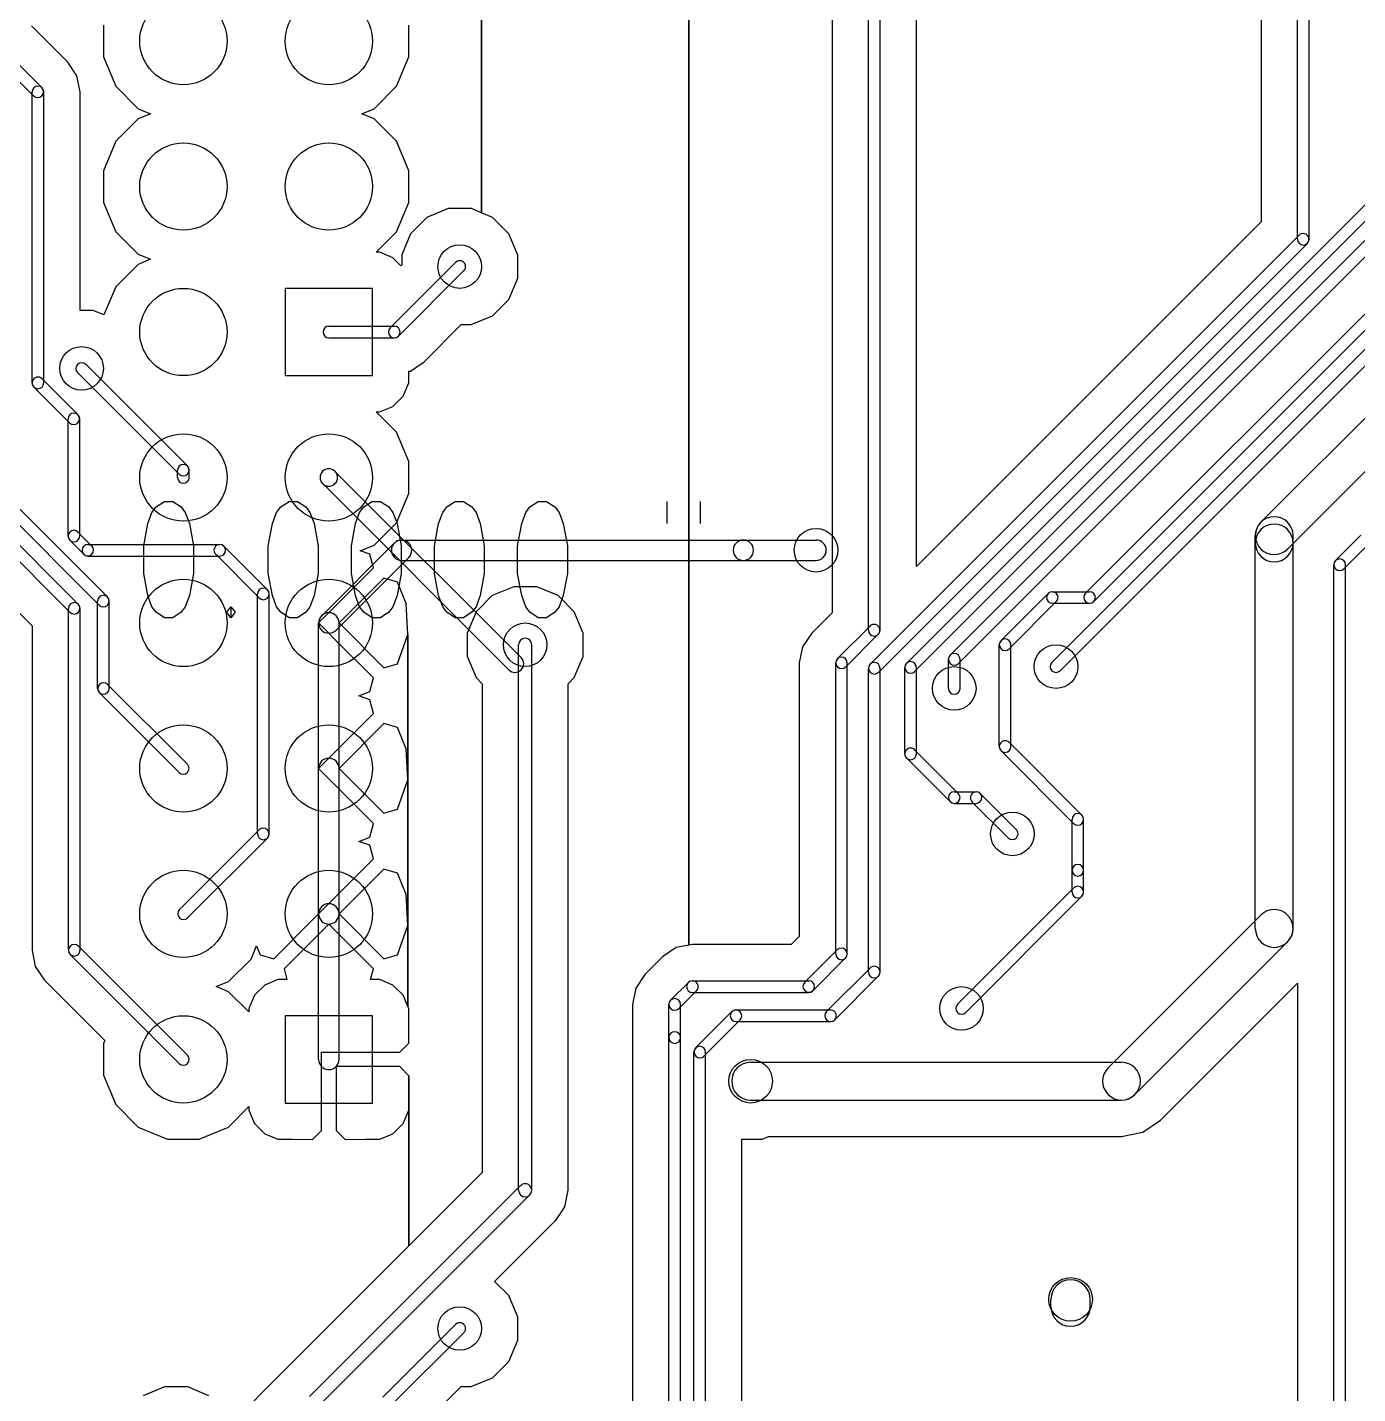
# Model space of a CAD drawing. Extents: x -29274 to 69862, y 24345 to 162744.
# Drawn here: x 48927 to 58074, y 48572 to 57964 of the extents above; entities that cross this region are included whole.
import ezdxf

# ---------------------------------------------------------------- set-up
doc = ezdxf.new("R2010")
doc.units = 0
doc.layers.add('BLACK', color=1, linetype='CONTINUOUS')

msp = doc.modelspace()

# ---------------------------------------------------------------- linework, layer by layer
at = {"layer": 'BLACK'}
for p, q in [((57660, 56508), (57660, 62520)), ((57740, 56508), (57740, 62520)), ((57410, 62246), (57410, 56628)), ((57410, 62246), (57410, 56628)), ((53475, 51656), (53475, 59258)), ((53475, 59258), (53475, 51656)), ((53475, 51656), (53475, 59258)), ((53475, 59258), (53475, 51656)), ((54710, 53820), (54710, 59220)), ((54790, 53820), (54790, 59220)), ((55040, 54258), (55040, 59220)), ((55040, 54258), (55040, 59220)), ((54460, 59100), (54460, 53940)), ((54460, 59100), (54460, 53940)), ((52050, 56690), (52050, 58932)), ((52050, 58932), (52050, 56690)), ((52050, 56690), (52050, 58932)), ((52050, 58932), (52050, 56690)), ((49205, 57725), (48955, 57975)), ((49205, 57725), (48955, 57975)), ((49451, 57979), (49451, 57761)), ((49451, 57979), (49451, 57761)), ((51549, 57761), (51549, 57979)), ((51549, 57761), (51549, 57979)), ((49028, 57549), (48779, 57798)), ((48971, 57492), (48722, 57741)), ((49268, 57631), (49205, 57725)), ((49268, 57631), (49205, 57725)), ((49451, 57761), (49535, 57559)), ((49451, 57761), (49535, 57559)), ((51465, 57559), (51549, 57761)), ((51465, 57559), (51549, 57761)), ((49290, 57520), (49268, 57631)), ((49290, 57520), (49268, 57631)), ((48960, 55520), (48960, 57520)), ((49040, 55520), (49040, 57520)), ((49290, 56019), (49290, 57520)), ((49290, 56019), (49290, 57520)), ((49535, 57559), (49689, 57405)), ((49535, 57559), (49689, 57405)), ((51311, 57405), (51465, 57559)), ((51311, 57405), (51465, 57559)), ((49689, 57405), (49773, 57370)), ((49689, 57405), (49773, 57370)), ((51226, 57370), (51311, 57405)), ((51226, 57370), (51311, 57405)), ((49689, 57335), (49535, 57181)), ((49689, 57335), (49535, 57181)), ((49773, 57370), (49689, 57335)), ((49773, 57370), (49689, 57335)), ((51311, 57335), (51226, 57370)), ((51311, 57335), (51226, 57370)), ((51465, 57181), (51311, 57335)), ((51465, 57181), (51311, 57335)), ((49535, 57181), (49451, 56979)), ((49535, 57181), (49451, 56979)), ((51549, 56979), (51465, 57181)), ((51549, 56979), (51465, 57181)), ((49451, 56979), (49451, 56761)), ((49451, 56979), (49451, 56761)), ((51549, 56761), (51549, 56979)), ((51549, 56761), (51549, 56979)), ((54972, 53592), (58328, 56948)), ((55028, 53536), (58384, 56892)), ((58499, 56876), (55272, 53649)), ((49451, 56761), (49535, 56559)), ((49451, 56761), (49535, 56559)), ((51465, 56559), (51549, 56761)), ((51465, 56559), (51549, 56761)), ((58556, 56819), (55329, 53592)), ((51674, 56658), (51562, 56546)), ((51674, 56658), (51562, 56546)), ((51821, 56719), (51674, 56658)), ((51821, 56719), (51674, 56658)), ((51980, 56719), (51821, 56719)), ((51980, 56719), (51821, 56719)), ((52050, 56690), (51980, 56719)), ((52050, 56690), (51980, 56719)), ((52126, 56658), (52050, 56690)), ((52126, 56658), (52050, 56690)), ((52238, 56546), (52126, 56658)), ((52238, 56546), (52126, 56658)), ((49535, 56559), (49689, 56405)), ((49535, 56559), (49689, 56405)), ((51325, 56419), (51465, 56559)), ((51325, 56419), (51465, 56559)), ((51562, 56546), (51501, 56400)), ((51562, 56546), (51501, 56400)), ((52299, 56399), (52238, 56546)), ((52299, 56399), (52238, 56546)), ((57410, 56628), (55040, 54258)), ((57410, 56628), (55040, 54258)), ((54722, 53587), (57671, 56536)), ((54779, 53530), (57728, 56479)), ((55972, 53599), (58871, 56498)), ((56203, 54074), (58671, 56542)), ((56259, 54018), (58727, 56486)), ((49689, 56405), (49773, 56370)), ((49689, 56405), (49773, 56370)), ((49773, 56370), (49689, 56335)), ((49773, 56370), (49689, 56335)), ((51350, 56419), (51325, 56419)), ((51350, 56419), (51325, 56419)), ((51441, 56381), (51350, 56419)), ((51441, 56381), (51350, 56419)), ((51496, 56326), (51441, 56381)), ((51496, 56326), (51441, 56381)), ((51501, 56400), (51501, 56331)), ((51501, 56400), (51501, 56331)), ((52299, 56240), (52299, 56399)), ((52299, 56240), (52299, 56399)), ((56029, 53542), (58928, 56441)), ((49689, 56335), (49535, 56181)), ((49689, 56335), (49535, 56181)), ((51422, 55898), (51872, 56348)), ((51478, 55842), (51928, 56292)), ((51501, 56331), (51496, 56326)), ((51501, 56331), (51496, 56326)), ((57408, 54562), (59158, 56312)), ((49535, 56181), (49454, 55988)), ((49535, 56181), (49454, 55988)), ((51300, 56170), (50700, 56170)), ((50700, 56170), (50700, 55570)), ((51300, 55570), (51300, 56170)), ((52238, 56094), (52299, 56240)), ((52238, 56094), (52299, 56240)), ((52126, 55982), (52238, 56094)), ((52126, 55982), (52238, 56094)), ((57592, 54378), (59342, 56128)), ((49380, 56019), (49290, 56019)), ((49380, 56019), (49290, 56019)), ((49454, 55988), (49380, 56019)), ((49454, 55988), (49380, 56019)), ((51979, 55921), (52126, 55982)), ((51979, 55921), (52126, 55982)), ((51000, 55910), (51450, 55910)), ((51655, 55665), (51911, 55921)), ((51655, 55665), (51911, 55921)), ((51911, 55921), (51979, 55921)), ((51911, 55921), (51979, 55921)), ((51000, 55830), (51450, 55830)), ((49329, 55648), (50028, 54949)), ((51561, 55602), (51655, 55665)), ((51561, 55602), (51655, 55665)), ((49274, 55302), (49028, 55548)), ((49272, 55591), (49971, 54892)), ((50700, 55570), (51300, 55570)), ((51511, 55429), (51549, 55520)), ((51511, 55429), (51549, 55520)), ((51549, 55600), (51561, 55602)), ((51549, 55600), (51561, 55602)), ((51549, 55520), (51549, 55600)), ((51549, 55520), (51549, 55600)), ((49218, 55246), (48972, 55492)), ((51441, 55359), (51511, 55429)), ((51441, 55359), (51511, 55429)), ((51349, 55321), (51441, 55359)), ((51349, 55321), (51441, 55359)), ((49207, 54467), (49207, 55273)), ((49287, 54467), (49287, 55273)), ((51465, 55181), (51325, 55321)), ((51325, 55321), (51349, 55321)), ((51465, 55181), (51325, 55321)), ((51325, 55321), (51349, 55321)), ((51549, 54979), (51465, 55181)), ((51549, 54979), (51465, 55181)), ((51549, 54761), (51549, 54979)), ((51549, 54761), (51549, 54979)), ((49960, 54870), (49960, 54920)), ((50040, 54870), (50040, 54920)), ((51042, 54912), (52322, 53632)), ((51042, 54912), (52322, 53632)), ((50958, 54828), (52238, 53548)), ((50958, 54828), (52238, 53548)), ((51465, 54559), (51549, 54761)), ((51465, 54559), (51549, 54761)), ((48497, 54667), (49221, 53943)), ((48553, 54723), (49277, 53999)), ((48722, 54691), (49421, 53992)), ((48779, 54748), (49478, 54049)), ((49784, 54630), (49813, 54668)), ((49813, 54668), (49870, 54706)), ((49870, 54706), (49927, 54706)), ((49927, 54706), (49984, 54668)), ((49984, 54668), (50013, 54630)), ((50641, 54630), (50670, 54668)), ((50670, 54668), (50727, 54706)), ((50727, 54706), (50784, 54706)), ((50784, 54706), (50841, 54668)), ((50841, 54668), (50870, 54630)), ((51212, 54630), (51241, 54668)), ((51241, 54668), (51298, 54706)), ((51298, 54706), (51355, 54706)), ((51355, 54706), (51412, 54668)), ((51412, 54668), (51441, 54630)), ((51783, 54630), (51812, 54668)), ((51812, 54668), (51869, 54706)), ((51869, 54706), (51926, 54706)), ((51926, 54706), (51983, 54668)), ((51983, 54668), (52012, 54630)), ((52354, 54630), (52383, 54668)), ((52383, 54668), (52440, 54706)), ((52440, 54706), (52497, 54706)), ((52497, 54706), (52554, 54668)), ((52554, 54668), (52583, 54630)), ((53325, 54706), (53325, 54554)), ((53554, 54706), (53554, 54554)), ((49756, 54554), (49784, 54630)), ((50013, 54630), (50042, 54554)), ((50613, 54554), (50641, 54630)), ((50870, 54630), (50899, 54554)), ((51184, 54554), (51212, 54630)), ((51441, 54630), (51470, 54554)), ((51755, 54554), (51783, 54630)), ((52012, 54630), (52041, 54554)), ((52326, 54554), (52354, 54630)), ((52583, 54630), (52612, 54554)), ((48320, 54490), (48960, 53850)), ((48320, 54490), (48960, 53850)), ((49275, 54495), (49371, 54399)), ((49727, 54401), (49756, 54554)), ((50042, 54554), (50070, 54401)), ((50584, 54401), (50613, 54554)), ((50899, 54554), (50927, 54401)), ((51155, 54401), (51184, 54554)), ((51311, 54405), (51465, 54559)), ((51311, 54405), (51465, 54559)), ((51470, 54554), (51498, 54401)), ((51726, 54401), (51755, 54554)), ((52041, 54554), (52069, 54401)), ((52297, 54401), (52326, 54554)), ((52612, 54554), (52640, 54401)), ((49219, 54439), (49315, 54343)), ((49344, 54410), (50250, 54410)), ((49727, 54211), (49727, 54401)), ((50070, 54401), (50070, 54211)), ((50278, 54398), (50578, 54098)), ((50584, 54211), (50584, 54401)), ((50927, 54401), (50927, 54211)), ((51450, 54419), (50951, 53920)), ((51155, 54211), (51155, 54401)), ((51215, 54366), (51311, 54405)), ((51215, 54366), (51311, 54405)), ((51498, 54401), (51498, 54211)), ((51500, 54440), (53850, 54440)), ((51726, 54211), (51726, 54401)), ((52069, 54401), (52069, 54211)), ((52297, 54211), (52297, 54401)), ((52640, 54401), (52640, 54211)), ((53850, 54440), (54350, 54440)), ((57370, 54420), (57370, 54470)), ((57370, 51770), (57370, 54420)), ((57630, 54420), (57630, 54470)), ((57630, 51770), (57630, 54420)), ((58096, 54473), (57922, 54299)), ((58152, 54417), (57978, 54243)), ((49344, 54330), (50250, 54330)), ((50222, 54342), (50522, 54042)), ((51549, 54320), (51050, 53821)), ((51281, 54342), (51215, 54366)), ((51281, 54342), (51215, 54366)), ((51308, 54248), (51281, 54342)), ((51308, 54248), (51281, 54342)), ((51500, 54300), (53850, 54300)), ((53850, 54300), (54350, 54300)), ((49756, 54059), (49727, 54211)), ((50070, 54211), (50042, 54059)), ((50613, 54059), (50584, 54211)), ((50927, 54211), (50899, 54059)), ((51035, 53976), (51308, 54248)), ((51035, 53976), (51308, 54248)), ((51184, 54059), (51155, 54211)), ((51498, 54211), (51470, 54059)), ((51755, 54059), (51726, 54211)), ((52069, 54211), (52041, 54059)), ((52326, 54059), (52297, 54211)), ((52640, 54211), (52612, 54059)), ((57910, 44670), (57910, 54270)), ((57990, 44670), (57990, 54270)), ((51378, 54178), (51071, 53870)), ((51378, 54178), (51071, 53870)), ((51472, 54151), (51378, 54178)), ((51472, 54151), (51378, 54178)), ((51532, 54004), (51472, 54151)), ((51532, 54004), (51472, 54151)), ((52271, 54119), (52124, 54058)), ((52271, 54119), (52124, 54058)), ((52430, 54119), (52271, 54119)), ((52430, 54119), (52271, 54119)), ((52576, 54058), (52430, 54119)), ((52576, 54058), (52430, 54119)), ((49410, 53420), (49410, 54020)), ((49490, 53420), (49490, 54020)), ((49784, 53982), (49756, 54059)), ((50042, 54059), (50013, 53982)), ((50510, 52420), (50510, 54070)), ((50590, 52420), (50590, 54070)), ((50641, 53982), (50613, 54059)), ((50899, 54059), (50870, 53982)), ((51212, 53982), (51184, 54059)), ((51470, 54059), (51441, 53982)), ((51783, 53982), (51755, 54059)), ((52041, 54059), (52012, 53982)), ((52124, 54058), (52012, 53946)), ((52124, 54058), (52012, 53946)), ((52354, 53982), (52326, 54059)), ((52688, 53946), (52576, 54058)), ((52688, 53946), (52576, 54058)), ((52612, 54059), (52583, 53982)), ((55946, 54073), (55622, 53749)), ((56002, 54017), (55678, 53693)), ((55975, 54085), (56231, 54085)), ((49210, 51620), (49210, 53970)), ((49290, 51620), (49290, 53970)), ((49813, 53944), (49784, 53982)), ((49870, 53906), (49813, 53944)), ((49984, 53944), (49927, 53906)), ((50013, 53982), (49984, 53944)), ((50298, 53944), (50327, 53982)), ((50327, 53906), (50298, 53944)), ((50327, 53982), (50355, 53944)), ((50327, 53982), (50327, 53906)), ((50355, 53944), (50327, 53906)), ((50670, 53944), (50641, 53982)), ((50727, 53906), (50670, 53944)), ((50841, 53944), (50784, 53906)), ((50870, 53982), (50841, 53944)), ((50929, 53870), (51000, 53941)), ((50929, 53870), (51000, 53941)), ((51000, 53941), (51035, 53976)), ((51000, 53941), (51035, 53976)), ((51241, 53944), (51212, 53982)), ((51298, 53906), (51241, 53944)), ((51412, 53944), (51355, 53906)), ((51441, 53982), (51412, 53944)), ((51543, 53791), (51532, 54004)), ((51543, 53791), (51532, 54004)), ((51812, 53944), (51783, 53982)), ((51869, 53906), (51812, 53944)), ((51983, 53944), (51926, 53906)), ((52012, 53946), (51951, 53800)), ((52012, 53946), (51951, 53800)), ((52012, 53982), (51983, 53944)), ((52383, 53944), (52354, 53982)), ((52440, 53906), (52383, 53944)), ((52554, 53944), (52497, 53906)), ((52583, 53982), (52554, 53944)), ((52749, 53799), (52688, 53946)), ((52749, 53799), (52688, 53946)), ((54460, 53940), (54320, 53800)), ((54460, 53940), (54320, 53800)), ((55975, 54005), (56231, 54005)), ((48960, 53850), (48960, 51620)), ((48960, 53850), (48960, 51620)), ((49927, 53906), (49870, 53906)), ((50784, 53906), (50727, 53906)), ((51000, 53799), (50929, 53870)), ((51000, 53799), (50929, 53870)), ((50930, 50870), (50930, 53870)), ((51070, 50870), (51070, 53870)), ((51071, 53870), (51378, 53562)), ((51071, 53870), (51378, 53562)), ((51355, 53906), (51298, 53906)), ((51926, 53906), (51869, 53906)), ((52497, 53906), (52440, 53906)), ((54496, 53624), (54721, 53849)), ((51035, 53764), (51000, 53799)), ((51035, 53764), (51000, 53799)), ((51308, 53492), (51035, 53764)), ((51308, 53492), (51035, 53764)), ((51472, 53589), (51543, 53791)), ((51472, 53589), (51543, 53791)), ((51543, 52791), (51543, 53791)), ((51543, 53791), (51543, 52791)), ((51543, 52791), (51543, 53791)), ((51543, 53791), (51543, 52791)), ((51951, 53800), (51951, 53641)), ((51951, 53800), (51951, 53641)), ((52749, 53640), (52749, 53799)), ((52749, 53640), (52749, 53799)), ((54320, 53800), (54257, 53706)), ((54320, 53800), (54257, 53706)), ((54553, 53567), (54778, 53792)), ((51951, 53641), (52012, 53494)), ((51951, 53641), (52012, 53494)), ((52305, 49970), (52305, 53720)), ((52395, 49970), (52395, 53720)), ((52688, 53494), (52749, 53640)), ((52688, 53494), (52749, 53640)), ((54257, 53706), (54235, 53595)), ((54257, 53706), (54235, 53595)), ((55610, 53020), (55610, 53720)), ((55690, 53020), (55690, 53720)), ((51378, 53562), (51472, 53589)), ((51378, 53562), (51472, 53589)), ((54235, 53595), (54235, 51715)), ((54235, 53595), (54235, 51715)), ((54485, 51595), (54485, 53595)), ((54565, 51595), (54565, 53595)), ((54710, 51470), (54710, 53558)), ((54790, 51470), (54790, 53558)), ((54960, 52970), (54960, 53564)), ((55040, 52970), (55040, 53564)), ((55260, 53420), (55260, 53620)), ((55340, 53420), (55340, 53620)), ((49479, 53448), (50028, 52899)), ((51281, 53398), (51308, 53492)), ((51281, 53398), (51308, 53492)), ((52012, 53494), (52055, 53451)), ((52012, 53494), (52055, 53451)), ((52055, 53451), (52055, 50093)), ((52055, 53451), (52055, 50093)), ((52645, 53451), (52688, 53494)), ((52645, 53451), (52688, 53494)), ((52645, 49970), (52645, 53451)), ((52645, 49970), (52645, 53451)), ((49422, 53391), (49971, 52842)), ((51207, 53368), (51281, 53398)), ((51207, 53368), (51281, 53398)), ((51281, 53342), (51207, 53368)), ((51281, 53342), (51207, 53368)), ((51308, 53248), (51281, 53342)), ((51308, 53248), (51281, 53342)), ((51035, 52976), (51308, 53248)), ((51035, 52976), (51308, 53248)), ((51378, 53178), (51071, 52870)), ((51378, 53178), (51071, 52870)), ((51472, 53151), (51378, 53178)), ((51472, 53151), (51378, 53178)), ((51532, 53004), (51472, 53151)), ((51532, 53004), (51472, 53151)), ((51000, 52941), (51035, 52976)), ((51000, 52941), (51035, 52976)), ((51543, 52791), (51532, 53004)), ((51543, 52791), (51532, 53004)), ((55328, 52698), (55028, 52998)), ((56121, 52492), (55622, 52991)), ((56178, 52549), (55679, 53048)), ((50929, 52870), (51000, 52941)), ((50929, 52870), (51000, 52941)), ((55272, 52642), (54972, 52942)), ((51000, 52799), (50929, 52870)), ((51000, 52799), (50929, 52870)), ((50930, 51870), (50930, 52870)), ((51035, 52764), (51000, 52799)), ((51035, 52764), (51000, 52799)), ((51070, 51870), (51070, 52870)), ((51071, 52870), (51378, 52562)), ((51071, 52870), (51378, 52562)), ((51472, 52589), (51543, 52791)), ((51472, 52589), (51543, 52791)), ((51543, 51791), (51543, 52791)), ((51543, 52791), (51543, 51791)), ((51543, 51791), (51543, 52791)), ((51543, 52791), (51543, 51791)), ((51308, 52492), (51035, 52764)), ((51308, 52492), (51035, 52764)), ((55300, 52710), (55450, 52710)), ((55728, 52449), (55479, 52698)), ((55300, 52630), (55450, 52630)), ((55671, 52392), (55422, 52641)), ((51378, 52562), (51472, 52589)), ((51378, 52562), (51472, 52589)), ((56110, 52170), (56110, 52520)), ((56190, 52170), (56190, 52520)), ((50521, 52448), (49972, 51899)), ((51281, 52398), (51308, 52492)), ((51281, 52398), (51308, 52492)), ((50578, 52391), (50029, 51842)), ((51207, 52368), (51281, 52398)), ((51207, 52368), (51281, 52398)), ((51281, 52342), (51207, 52368)), ((51281, 52342), (51207, 52368)), ((51308, 52248), (51281, 52342)), ((51308, 52248), (51281, 52342)), ((51035, 51976), (51308, 52248)), ((51035, 51976), (51308, 52248)), ((51378, 52178), (51071, 51870)), ((51378, 52178), (51071, 51870)), ((51472, 52151), (51378, 52178)), ((51472, 52151), (51378, 52178)), ((51532, 52004), (51472, 52151)), ((51532, 52004), (51472, 52151)), ((56110, 52020), (56110, 52170)), ((56190, 52020), (56190, 52170)), ((56121, 52048), (55322, 51249)), ((50929, 51870), (51000, 51941)), ((50929, 51870), (51000, 51941)), ((51000, 51941), (51035, 51976)), ((51000, 51941), (51035, 51976)), ((51543, 51791), (51532, 52004)), ((51543, 51791), (51532, 52004)), ((56178, 51991), (55379, 51192)), ((50894, 51835), (50929, 51870)), ((50894, 51835), (50929, 51870)), ((50930, 50870), (50930, 51870)), ((51070, 50870), (51070, 51870)), ((51071, 51870), (51378, 51562)), ((51071, 51870), (51378, 51562)), ((56358, 50812), (57408, 51862)), ((50622, 51562), (50894, 51835)), ((50622, 51562), (50894, 51835)), ((51000, 51799), (50692, 51492)), ((51000, 51799), (50692, 51492)), ((51308, 51492), (51000, 51799)), ((51308, 51492), (51000, 51799)), ((51472, 51589), (51543, 51791)), ((51472, 51589), (51543, 51791)), ((51543, 51234), (51543, 51791)), ((51543, 51791), (51543, 51234)), ((51543, 51234), (51543, 51791)), ((51543, 51791), (51543, 51234)), ((53500, 51660), (53475, 51656)), ((53500, 51660), (53475, 51656)), ((54180, 51660), (53500, 51660)), ((54180, 51660), (53500, 51660)), ((54235, 51715), (54180, 51660)), ((54235, 51715), (54180, 51660)), ((56542, 50628), (57592, 51678)), ((48960, 51620), (48982, 51509)), ((48960, 51620), (48982, 51509)), ((49222, 51591), (49971, 50842)), ((49279, 51648), (50028, 50899)), ((50465, 51559), (50502, 51651)), ((50465, 51559), (50502, 51651)), ((50502, 51651), (50528, 51589)), ((50502, 51651), (50528, 51589)), ((50528, 51589), (50622, 51562)), ((50528, 51589), (50622, 51562)), ((51378, 51562), (51472, 51589)), ((51378, 51562), (51472, 51589)), ((53295, 51575), (53173, 51453)), ((53295, 51575), (53173, 51453)), ((53389, 51638), (53295, 51575)), ((53389, 51638), (53295, 51575)), ((53475, 51656), (53389, 51638)), ((53475, 51656), (53389, 51638)), ((54496, 51624), (54271, 51399)), ((54553, 51567), (54328, 51342)), ((48982, 51509), (49045, 51415)), ((48982, 51509), (49045, 51415)), ((50311, 51405), (50465, 51559)), ((50311, 51405), (50465, 51559)), ((50692, 51492), (50712, 51419)), ((50692, 51492), (50712, 51419)), ((51287, 51419), (51308, 51492)), ((51287, 51419), (51308, 51492)), ((54422, 51198), (54722, 51498)), ((49045, 51415), (49459, 51000)), ((49045, 51415), (49459, 51000)), ((50226, 51370), (50311, 51405)), ((50226, 51370), (50311, 51405)), ((50559, 51381), (50489, 51311)), ((50559, 51381), (50489, 51311)), ((50650, 51419), (50559, 51381)), ((50650, 51419), (50559, 51381)), ((50712, 51419), (50650, 51419)), ((50712, 51419), (50650, 51419)), ((51350, 51419), (51287, 51419)), ((51350, 51419), (51287, 51419)), ((51441, 51381), (51350, 51419)), ((51441, 51381), (51350, 51419)), ((51511, 51311), (51441, 51381)), ((51511, 51311), (51441, 51381)), ((53173, 51453), (53110, 51359)), ((53173, 51453), (53110, 51359)), ((53350, 51276), (53472, 51398)), ((53500, 51410), (54300, 51410)), ((54478, 51142), (54778, 51442)), ((56719, 50451), (57660, 51393)), ((56719, 50451), (57660, 51393)), ((57660, 51393), (57660, 44690)), ((57660, 51393), (57660, 44690)), ((50311, 51335), (50226, 51370)), ((50311, 51335), (50226, 51370)), ((50450, 51196), (50311, 51335)), ((50450, 51196), (50311, 51335)), ((50489, 51311), (50451, 51219)), ((50489, 51311), (50451, 51219)), ((51543, 51234), (51511, 51311)), ((51543, 51234), (51511, 51311)), ((53110, 51359), (53088, 51248)), ((53110, 51359), (53088, 51248)), ((53406, 51220), (53528, 51342)), ((53500, 51330), (54300, 51330)), ((50451, 51219), (50450, 51196)), ((50451, 51219), (50450, 51196)), ((51549, 51219), (51543, 51234)), ((51549, 51219), (51543, 51234)), ((51550, 50982), (51549, 51219)), ((51550, 50982), (51549, 51219)), ((53088, 51248), (53088, 51020)), ((53088, 51248), (53088, 51020)), ((53338, 51020), (53338, 51248)), ((53418, 51020), (53418, 51248)), ((53522, 50949), (53771, 51198)), ((53800, 51210), (54450, 51210)), ((51300, 51170), (50700, 51170)), ((50700, 51170), (50700, 50570)), ((51300, 50570), (51300, 51170)), ((53579, 50892), (53828, 51141)), ((53800, 51130), (54450, 51130)), ((53088, 51020), (53088, 46362)), ((53088, 51020), (53088, 46362)), ((53338, 46242), (53338, 51020)), ((53418, 46242), (53418, 51020)), ((49459, 51000), (49451, 50979)), ((49459, 51000), (49451, 50979)), ((49451, 50979), (49451, 50761)), ((49451, 50979), (49451, 50761)), ((50950, 50820), (50950, 50920)), ((50950, 50920), (51050, 50920)), ((50950, 50820), (50950, 50920)), ((50950, 50920), (51050, 50920)), ((51050, 50920), (51100, 50920)), ((51050, 50920), (51100, 50920)), ((51100, 50920), (51488, 50920)), ((51100, 50920), (51488, 50920)), ((51488, 50920), (51550, 50982)), ((51488, 50920), (51550, 50982)), ((53510, 46170), (53510, 50920)), ((53590, 46170), (53590, 50920)), ((50950, 50770), (50950, 50820)), ((50950, 50770), (50950, 50820)), ((51488, 50820), (51050, 50820)), ((51050, 50820), (51050, 50382)), ((51488, 50820), (51050, 50820)), ((51050, 50820), (51050, 50382)), ((51550, 50758), (51488, 50820)), ((51550, 50758), (51488, 50820)), ((53900, 50850), (56450, 50850)), ((49451, 50761), (49535, 50559)), ((49451, 50761), (49535, 50559)), ((50950, 50382), (50950, 50770)), ((50950, 50382), (50950, 50770)), ((51549, 50521), (51550, 50758)), ((51549, 50521), (51550, 50758)), ((51550, 49588), (51550, 50758)), ((51550, 50758), (51550, 49588)), ((51550, 49588), (51550, 50758)), ((51550, 50758), (51550, 49588)), ((49535, 50559), (49689, 50405)), ((49535, 50559), (49689, 50405)), ((50311, 50405), (50450, 50545)), ((50311, 50405), (50450, 50545)), ((50450, 50545), (50451, 50521)), ((50450, 50545), (50451, 50521)), ((50700, 50570), (51300, 50570)), ((53900, 50590), (56450, 50590)), ((50451, 50521), (50489, 50429)), ((50451, 50521), (50489, 50429)), ((51511, 50429), (51549, 50521)), ((51511, 50429), (51549, 50521)), ((56596, 50369), (56719, 50451)), ((56596, 50369), (56719, 50451)), ((49689, 50405), (49891, 50321)), ((49689, 50405), (49891, 50321)), ((50109, 50321), (50311, 50405)), ((50109, 50321), (50311, 50405)), ((50489, 50429), (50559, 50359)), ((50489, 50429), (50559, 50359)), ((50559, 50359), (50650, 50321)), ((50559, 50359), (50650, 50321)), ((50888, 50320), (50950, 50382)), ((50888, 50320), (50950, 50382)), ((51050, 50382), (51112, 50320)), ((51050, 50382), (51112, 50320)), ((51350, 50321), (51441, 50359)), ((51350, 50321), (51441, 50359)), ((51441, 50359), (51511, 50429)), ((51441, 50359), (51511, 50429)), ((56450, 50340), (56595, 50369)), ((56450, 50340), (56595, 50369)), ((56595, 50369), (56596, 50369)), ((56595, 50369), (56596, 50369)), ((49891, 50321), (50109, 50321)), ((49891, 50321), (50109, 50321)), ((50650, 50321), (50749, 50321)), ((50650, 50321), (50749, 50321)), ((50749, 50321), (50888, 50320)), ((50749, 50321), (50888, 50320)), ((51112, 50320), (51251, 50321)), ((51112, 50320), (51251, 50321)), ((51251, 50321), (51350, 50321)), ((51251, 50321), (51350, 50321)), ((53840, 46170), (53840, 50321)), ((53840, 50321), (53979, 50321)), ((53840, 46170), (53840, 50321)), ((53840, 50321), (53979, 50321)), ((53979, 50321), (54024, 50340)), ((53979, 50321), (54024, 50340)), ((54024, 50340), (56450, 50340)), ((54024, 50340), (56450, 50340)), ((52055, 50093), (51550, 49588)), ((52055, 50093), (51550, 49588)), ((50868, 48552), (52318, 50002)), ((52623, 49857), (52645, 49970)), ((52623, 49857), (52645, 49970)), ((50932, 48488), (52382, 49938)), ((52559, 49761), (52597, 49818)), ((52559, 49761), (52597, 49818)), ((52597, 49818), (52623, 49856)), ((52597, 49818), (52623, 49856)), ((52623, 49856), (52623, 49857)), ((52623, 49856), (52623, 49857)), ((52140, 49344), (52556, 49760)), ((52140, 49344), (52556, 49760)), ((52556, 49760), (52558, 49761)), ((52556, 49760), (52558, 49761)), ((52558, 49761), (52559, 49761)), ((52558, 49761), (52559, 49761)), ((51550, 49588), (50691, 48729)), ((51550, 49588), (50691, 48729)), ((52238, 49246), (52140, 49344)), ((52238, 49246), (52140, 49344)), ((52299, 49099), (52238, 49246)), ((52299, 49099), (52238, 49246)), ((55965, 49170), (55965, 49220)), ((56235, 49170), (56235, 49220)), ((51372, 48549), (51871, 49048)), ((52299, 48940), (52299, 49099)), ((52299, 48940), (52299, 49099)), ((51429, 48492), (51928, 48991)), ((52238, 48794), (52299, 48940)), ((52238, 48794), (52299, 48940)), ((52126, 48682), (52238, 48794)), ((52126, 48682), (52238, 48794)), ((50689, 48727), (50323, 48361)), ((50689, 48727), (50323, 48361)), ((50691, 48729), (50689, 48727)), ((50691, 48729), (50689, 48727)), ((51979, 48621), (52126, 48682)), ((51979, 48621), (52126, 48682)), ((49871, 48619), (49724, 48558)), ((49871, 48619), (49724, 48558)), ((50030, 48619), (49871, 48619)), ((50030, 48619), (49871, 48619)), ((50176, 48558), (50030, 48619)), ((50176, 48558), (50030, 48619)), ((51605, 48315), (51911, 48621)), ((51605, 48315), (51911, 48621)), ((51911, 48621), (51979, 48621)), ((51911, 48621), (51979, 48621))]:
    msp.add_line(p, q, dxfattribs=at)
for centre, radius in [((50000, 57870), 300), ((51000, 57870), 300), ((50000, 56870), 300), ((51000, 56870), 300), ((51900, 56320), 150), ((50000, 55870), 300), ((49300, 55620), 150), ((50000, 54870), 300), ((51000, 54870), 300), ((54350, 54370), 150), ((50000, 53870), 300), ((51000, 53870), 300), ((52350, 53720), 150), ((56000, 53570), 150), ((55300, 53420), 150), ((50000, 52870), 300), ((51000, 52870), 300), ((55700, 52420), 150), ((50000, 51870), 300), ((51000, 51870), 300), ((55350, 51220), 150), ((50000, 50870), 300), ((53900, 50720), 150), ((56100, 49220), 150), ((51900, 49020), 150)]:
    msp.add_circle(centre, radius, dxfattribs=at)
for centre, radius, start, end in [((49000, 57520), 40, 360, 540), ((48999, 57521), 40, 225, 405), ((57699, 56507), 40, 315, 495), ((57700, 56508), 40, 180, 360), ((51900, 56320), 40, 315, 495), ((51000, 55870), 40, 90, 270), ((51450, 55870), 40, 135, 315), ((51450, 55870), 40, 270, 450), ((49301, 55619), 40, 45, 225), ((49000, 55520), 40, 405, 585), ((49000, 55520), 40, 180, 360), ((49247, 55273), 40, 360, 540), ((49246, 55274), 40, 225, 405), ((50000, 54920), 40, 360, 540), ((49999, 54921), 40, 225, 405), ((50000, 54870), 40, 180, 360), ((51000, 54870), 60, 0, 180), ((51000, 54870), 60, 45, 225), ((51000, 54870), 60, 45, 225), ((51000, 54870), 60, 0, 180), ((51000, 54870), 60, 0, 180), ((51000, 54870), 60, 0, 180), ((51000, 54870), 60, 0, 180), ((51000, 54870), 60, 180, 360), ((51000, 54870), 60, 180, 360), ((51000, 54870), 60, 180, 360), ((51000, 54870), 60, 180, 360), ((51000, 54870), 60, 180, 360), ((57500, 54470), 130, 360, 540), ((49247, 54467), 40, 45, 225), ((57500, 54470), 130, 135, 315), ((57500, 54420), 130, 360, 540), ((49247, 54467), 40, 180, 360), ((49344, 54370), 40, 90, 270), ((49343, 54371), 40, 225, 405), ((50250, 54370), 40, 45, 225), ((50250, 54370), 40, 270, 450), ((51500, 54370), 70, 90, 270), ((51500, 54370), 70, -45, 135), ((53850, 54370), 70, 90, 270), ((53850, 54370), 70, 270, 450), ((54350, 54370), 70, 270, 450), ((57500, 54420), 130, 180, 360), ((57950, 54270), 40, 360, 540), ((57950, 54271), 40, 135, 315), ((50550, 54070), 40, 360, 540), ((49250, 53970), 40, 360, 540), ((49450, 54020), 40, 360, 540), ((49449, 54021), 40, 225, 405), ((50550, 54070), 40, 225, 405), ((55975, 54045), 40, 90, 270), ((55974, 54045), 40, -45, 135), ((56231, 54046), 40, 135, 315), ((56231, 54045), 40, 270, 450), ((49249, 53971), 40, 225, 405), ((51000, 53870), 70, 360, 540), ((51000, 53870), 70, 135, 315), ((54750, 53820), 40, 180, 360), ((54749, 53820), 40, 315, 495), ((52350, 53720), 45, 360, 540), ((55650, 53720), 40, 360, 540), ((55650, 53721), 40, 135, 315), ((52280, 53590), 60, 225, 405), ((52280, 53590), 60, 225, 405), ((54525, 53595), 40, 360, 540), ((55300, 53620), 40, 360, 540), ((55300, 53620), 40, 135, 315), ((54525, 53596), 40, 135, 315), ((54750, 53558), 40, 360, 540), ((54751, 53559), 40, 135, 315), ((55000, 53564), 40, 360, 540), ((55000, 53564), 40, 135, 315), ((56000, 53570), 40, 135, 315), ((49451, 53419), 40, 45, 225), ((49450, 53420), 40, 180, 360), ((55300, 53420), 40, 180, 360), ((55000, 52970), 40, 405, 585), ((55650, 53020), 40, 405, 585), ((55650, 53020), 40, 180, 360), ((49999, 52871), 40, 225, 405), ((51000, 52870), 70, 360, 540), ((55000, 52970), 40, 180, 360), ((55300, 52670), 40, 90, 270), ((55300, 52670), 40, 225, 405), ((55451, 52669), 40, 405, 585), ((55450, 52670), 40, 270, 450), ((56150, 52520), 40, 360, 540), ((56150, 52520), 40, 225, 405), ((50550, 52420), 40, 180, 360), ((50549, 52419), 40, -45, 135), ((55699, 52421), 40, 225, 405), ((56150, 52170), 40, 360, 540), ((56150, 52170), 40, 180, 360), ((56150, 52020), 40, -45, 135), ((56150, 52020), 40, 180, 360), ((50001, 51871), 40, 135, 315), ((51000, 51870), 70, 360, 540), ((51000, 51870), 70, 180, 360), ((57500, 51770), 130, 315, 495), ((57500, 51770), 130, 180, 360), ((49250, 51620), 40, 45, 225), ((49250, 51620), 40, 180, 360), ((54525, 51595), 40, 180, 360), ((54524, 51595), 40, -45, 135), ((54750, 51470), 40, 315, 495), ((53500, 51370), 40, 90, 270), ((53500, 51370), 40, 315, 495), ((54300, 51371), 40, 135, 315), ((54300, 51370), 40, 270, 450), ((54750, 51470), 40, 180, 360), ((53378, 51248), 40, 360, 540), ((53378, 51248), 40, 135, 315), ((53800, 51170), 40, 90, 270), ((53799, 51169), 40, 315, 495), ((54450, 51170), 40, 135, 315), ((54450, 51170), 40, 270, 450), ((55350, 51220), 40, 135, 315), ((53378, 51020), 40, 360, 540), ((53378, 51020), 40, 180, 360), ((53550, 50920), 40, 360, 540), ((53551, 50921), 40, 135, 315), ((50000, 50870), 40, 225, 405), ((51000, 50870), 70, 180, 360), ((51000, 50870), 70, 180, 360), ((53900, 50720), 130, 90, 270), ((56450, 50720), 130, 270, 450), ((56450, 50720), 130, 135, 315), ((52350, 49970), 45, 180, 360), ((52350, 49970), 45, 315, 495), ((56100, 49220), 135, 360, 540), ((56100, 49170), 135, 180, 360), ((51900, 49020), 40, 315, 495)]:
    msp.add_arc(centre, radius, start, end, dxfattribs=at)

doc.saveas('drawing.dxf')
